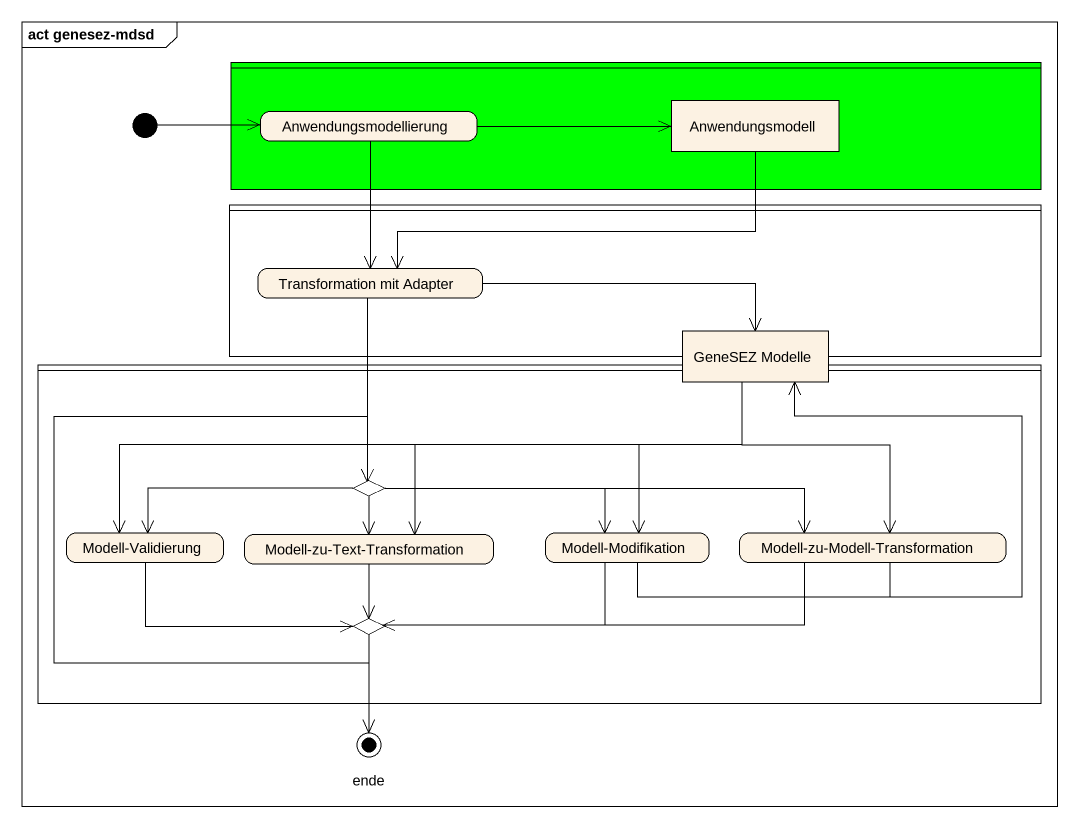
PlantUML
@startuml
mainframe act genesez-mdsd
hide empty description
state " " as lane1 <<partition>> #00FF00 {
  state Anwendungsmodell <<object>>
  state Anwendungsmodellierung
}
state initial1 <<start>>
state " " as lane2 <<partition>> {
  state "Transformation mit Adapter" as Transformation_mit_Adapter
}
state "GeneSEZ Modelle" as GeneSEZ_Modelle <<object>>
state " " as lane3 <<partition>> {
  state "Modell-Validierung" as Modell_Validierung
  state "Modell-zu-Text-Transformation" as Modell_zu_Text
  state choice1 <<choice>>
  state "Modell-Modifikation" as Modell_Modifikation
  state "Modell-zu-Modell-Transformation" as Modell_zu_Modell
  state choice2 <<choice>>
}
state ende <<end>>
Anwendungsmodell -left-> Transformation_mit_Adapter
initial1 -right-> Anwendungsmodellierung
Anwendungsmodellierung -right-> Anwendungsmodell
Anwendungsmodellierung --> Transformation_mit_Adapter
Transformation_mit_Adapter -right-> GeneSEZ_Modelle
Transformation_mit_Adapter --> choice1
GeneSEZ_Modelle -left-> Modell_Validierung
GeneSEZ_Modelle -left-> Modell_zu_Text
GeneSEZ_Modelle --> Modell_Modifikation
GeneSEZ_Modelle --> Modell_zu_Modell
Modell_Validierung -right-> choice2
Modell_zu_Text --> choice2
choice1 -left-> Modell_Validierung
choice1 --> Modell_zu_Text
choice1 -right-> Modell_Modifikation
choice1 -right-> Modell_zu_Modell
Modell_Modifikation -up-> GeneSEZ_Modelle
Modell_Modifikation -left-> choice2
Modell_zu_Modell -up-> GeneSEZ_Modelle
Modell_zu_Modell -left-> choice2
choice2 -up-> choice1
choice2 --> ende
@enduml
